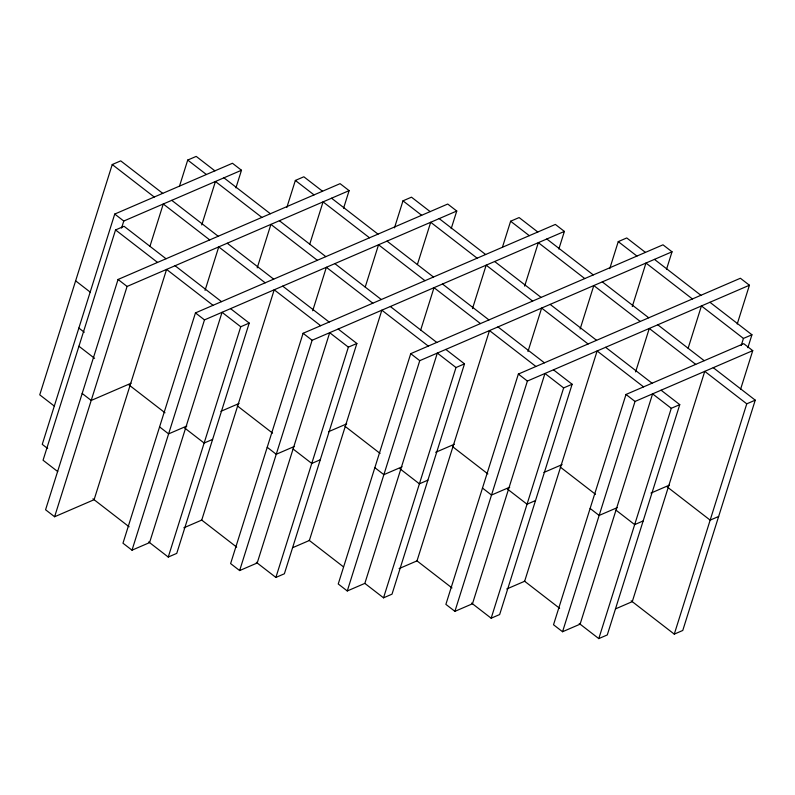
<?xml version="1.0" encoding="UTF-8"?>
<svg xmlns="http://www.w3.org/2000/svg" width="795" height="795" viewBox="0 0 795 795"><rect width="100%" height="100%" fill="white"/><g stroke="black" fill="none" stroke-linecap="round" stroke-linejoin="round"><path stroke-width="1.19" d="M162.727 193.354L120.721 160.868L112.234 164.535L39.75 394.837L54.448 406.195M235.936 187.878L241.481 170.249L232.448 163.263L114.738 214.064L42.254 444.355L47.68 448.549M166.036 258.763L124.04 226.277L115.543 229.944L43.059 460.235L57.737 471.584M121.555 228.095L123.772 221.04L241.481 170.249M343.569 208.26L349.114 190.631L340.091 183.655L118.058 279.462L45.573 509.764L54.607 516.75L94.098 499.707L166.582 269.406L213.02 305.32M54.607 516.75L127.081 286.448L349.114 190.631M149.957 246.291L163.263 203.997L209.711 239.911M179.581 185.901L187.719 160.063L196.206 156.396L214.889 170.845M201.751 224.955L215.425 181.489L261.873 217.403M451.202 228.652L456.757 211.023L447.724 204.037L195.461 312.902L122.977 543.204L132.01 550.18L149.569 542.607L222.053 312.306L240.736 326.755L249.223 323.088L230.55 308.639M205.06 290.364L218.744 246.897L265.182 282.811M132.01 550.18L204.484 319.888L456.757 211.023M257.222 267.855L270.906 224.389L317.344 260.303M148.695 541.922L168.252 557.047L240.736 326.755M249.223 323.088L176.748 553.38L168.252 557.047M286.846 207.465L295.352 180.445L303.839 176.788L322.522 191.227M309.752 244.174L323.058 201.88L369.506 237.794M558.845 249.044L564.39 231.415L555.357 224.429L303.094 333.294L230.61 563.585L239.643 570.572L257.202 562.989L329.687 332.698L348.369 347.137L356.866 343.48L338.183 329.031M312.693 310.756L326.377 267.289L372.815 303.203M239.643 570.572L312.127 340.27L564.39 231.415M365.223 287.065L378.539 244.78L424.977 280.695M256.288 562.284L275.885 577.438L348.369 347.137M356.866 343.48L284.381 573.771L275.885 577.438M394.479 227.857L402.986 200.837L411.472 197.17L430.155 211.619M417.385 264.556L430.701 222.272L477.139 258.186M666.478 269.425L672.023 251.796L662.99 244.82L410.727 353.676L338.243 583.977L347.276 590.963L364.845 583.381L437.32 353.079L456.002 367.529L464.499 363.862L445.816 349.422M420.704 329.965L434.01 287.671L480.458 323.595M347.276 590.963L419.76 360.662L672.023 251.796M472.488 308.629L486.172 265.162L532.61 301.076M364.915 583.441L383.528 597.83L456.002 367.529M464.499 363.862L392.015 594.163L383.528 597.83M502.49 247.076L510.619 221.229L519.115 217.562L537.798 232.011M524.65 286.121L538.334 242.654L584.772 278.568M737.223 324.022L749.427 285.236L740.393 278.25L518.36 374.067L445.886 604.369L454.909 611.345L472.478 603.773L544.963 373.471L563.635 387.92L572.132 384.253L553.449 369.804M527.969 351.529L541.643 308.062L588.091 343.977M454.909 611.345L527.393 381.053L749.427 285.236M580.131 329.021L593.805 285.554L640.253 321.468M471.574 603.067L491.161 618.212L563.635 387.92M572.132 384.253L499.648 614.555L491.161 618.212M609.755 268.63L618.252 241.62L626.748 237.953L645.431 252.393M632.283 306.512L645.967 263.046L692.415 298.96M740.533 389.421L752.746 350.645L743.713 343.659L626.003 394.459L553.519 624.751L562.552 631.737L580.111 624.155L652.596 393.863L671.278 408.302L679.765 404.645L661.082 390.196M635.603 371.921L649.277 328.454L695.724 364.368M562.552 631.737L635.026 401.445L752.746 350.645M688.132 348.23L701.438 305.946L743.444 338.422L751.941 334.765L709.935 302.279M579.207 623.459L598.794 638.604L671.278 408.302M679.765 404.645L607.281 634.937L598.794 638.604M741.228 345.477L743.444 338.422M747.866 347.683L751.941 334.765M631.16 600.791L674.279 634.132L746.763 403.83L755.25 400.163L713.244 367.688M755.25 400.163L682.766 630.465L674.279 634.132M131.056 383.25L91.206 400.451L82.173 393.465M186.795 426.041L168.61 433.881L159.576 426.895M220.881 411.323L239.066 403.482M212.623 439.387L204.136 443.053L184.569 427.929M294.428 446.422L276.243 454.273L267.219 447.287M328.514 431.715L346.7 423.864M320.256 459.778L311.769 463.435L293.087 448.996M183.814 527.82L201.731 520.089L274.215 289.797L320.653 325.712M402.061 466.814L383.876 474.665L374.852 467.679M435.69 452.305L454.333 444.256M427.889 480.16L419.402 483.827L399.815 468.682M292.57 547.725L309.364 540.481L381.848 310.189L428.296 346.103M509.734 487.186L491.519 495.047L482.486 488.06M543.889 472.449L562.115 464.588M535.532 500.552L527.035 504.219L507.458 489.074M399.09 568.604L417.007 560.872L489.482 330.571L535.929 366.485M617.258 507.627L599.152 515.438L590.119 508.452M650.956 493.079L669.32 485.159M643.165 520.944L634.668 524.611L615.996 510.161M506.723 588.996L524.64 581.264L597.125 350.963L643.562 386.877M718.65 516.472L710.154 520.129L667.045 486.798M615.479 608.9L632.273 601.646L704.758 371.354L746.763 403.83M654.454 259.379L700.902 295.293M618.252 241.62L636.934 256.06M546.821 238.997L593.269 274.911M602.302 281.887L648.74 317.801M657.773 324.787L704.211 360.701M510.619 221.229L529.301 235.678M439.188 218.605L485.636 254.519M494.659 261.505L541.107 297.419M550.14 304.396L596.578 340.31M605.611 347.296L652.059 383.21M402.986 200.837L421.668 215.286M626.003 394.459L635.026 401.445M331.555 198.213L377.993 234.127M387.026 241.114L433.474 277.028M442.497 284.014L488.945 319.928M497.978 326.914L544.416 362.828M295.352 180.445L314.035 194.894M518.36 374.067L527.393 381.053M223.922 177.822L270.36 213.736M279.393 220.722L325.841 256.636M334.864 263.622L381.312 299.536M390.345 306.522L436.783 342.436M187.719 160.063L206.392 174.502M560.256 467.062L595.505 494.321M410.727 353.676L419.76 360.662M171.76 200.34L218.198 236.254M227.231 243.23L273.679 279.144M282.702 286.13L329.15 322.045M112.234 164.535L154.24 197.021M452.623 446.671L487.872 473.929M303.094 333.294L312.127 340.27M114.738 214.064L123.772 221.04M175.069 265.739L221.517 301.653M115.543 229.944L157.549 262.42M344.99 426.279L380.08 453.418M195.461 312.902L204.484 319.888M524.382 581.056L559.63 608.314M118.058 279.462L127.081 286.448M75.624 280.834L90.322 292.202M237.298 405.857L272.576 433.136M416.739 560.674L451.987 587.932M78.864 328.057L84.28 332.25M78.944 346.242L94.595 358.346M128.82 384.82L165.012 412.794M309.106 540.282L343.38 566.785M201.423 519.851L236.691 547.129M92.945 498.813L129.128 526.797"/></g></svg>
